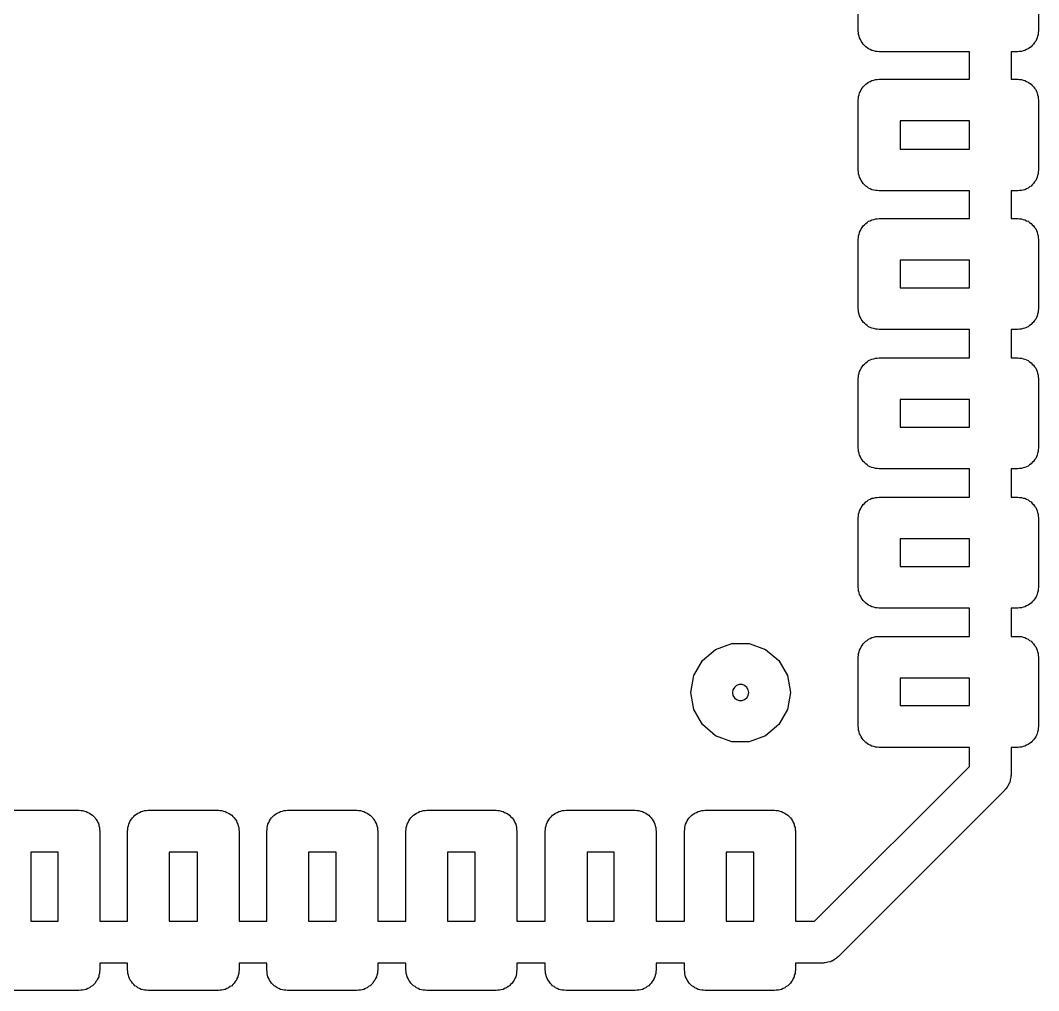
# Model space of a CAD drawing. Extents: x 17 to 274, y -105 to -6.
# Drawn here: x 146.913 to 150.573, y -53.073 to -49.587 of the extents above; entities that cross this region are included whole.
import ezdxf

# ---------------------------------------------------------------- set-up
doc = ezdxf.new("R2010")
doc.units = 0
doc.header["$MEASUREMENT"] = 0
doc.layers.add('BLACK', color=7, linetype='CONTINUOUS')

msp = doc.modelspace()

# ---------------------------------------------------------------- linework, layer by layer
at = {"layer": 'Black'}
for p, q in [((149.925, -49.6245), (149.925, -49.3755)), ((150.573, -49.3755), (150.573, -49.6245)), ((149.926, -49.6309), (149.925, -49.6245)), ((149.926, -49.6375), (149.926, -49.6309)), ((149.928, -49.6437), (149.926, -49.6375)), ((149.929, -49.6501), (149.928, -49.6437)), ((149.933, -49.6558), (149.929, -49.6501)), ((149.935, -49.662), (149.933, -49.6558)), ((150.565, -49.6558), (150.563, -49.662)), ((150.568, -49.6501), (150.565, -49.6558)), ((150.569, -49.6437), (150.568, -49.6501)), ((150.571, -49.6375), (150.569, -49.6437)), ((150.573, -49.6245), (150.571, -49.6309)), ((150.571, -49.6309), (150.571, -49.6375)), ((149.939, -49.667), (149.935, -49.662)), ((149.942, -49.6727), (149.939, -49.667)), ((149.947, -49.6769), (149.942, -49.6727)), ((149.952, -49.6819), (149.947, -49.6769)), ((149.957, -49.6852), (149.952, -49.6819)), ((149.962, -49.6894), (149.957, -49.6852)), ((149.968, -49.6917), (149.962, -49.6894)), ((149.974, -49.6949), (149.968, -49.6917)), ((149.981, -49.6961), (149.974, -49.6949)), ((150.523, -49.6949), (150.517, -49.6961)), ((150.529, -49.6917), (150.523, -49.6949)), ((150.535, -49.6894), (150.529, -49.6917)), ((150.54, -49.6852), (150.535, -49.6894)), ((150.546, -49.6819), (150.54, -49.6852)), ((150.55, -49.6769), (150.546, -49.6819)), ((150.555, -49.6727), (150.55, -49.6769)), ((150.558, -49.667), (150.555, -49.6727)), ((150.563, -49.662), (150.558, -49.667)), ((149.987, -49.6983), (149.981, -49.6961)), ((149.993, -49.6983), (149.987, -49.6983)), ((150, -49.6995), (149.993, -49.6983)), ((150.324, -49.6995), (150, -49.6995)), ((150.324, -49.7984), (150.324, -49.6995)), ((150.498, -49.6995), (150.474, -49.6995)), ((150.474, -49.6995), (150.474, -49.7984)), ((150.504, -49.6983), (150.498, -49.6995)), ((150.511, -49.6983), (150.504, -49.6983)), ((150.517, -49.6961), (150.511, -49.6983)), ((149.968, -49.8062), (149.974, -49.8029)), ((149.974, -49.8029), (149.981, -49.8018)), ((149.981, -49.8018), (149.987, -49.7995)), ((149.987, -49.7995), (149.993, -49.7995)), ((149.993, -49.7995), (150, -49.7984)), ((150, -49.7984), (150.324, -49.7984)), ((150.474, -49.7984), (150.498, -49.7984)), ((150.498, -49.7984), (150.504, -49.7995)), ((150.504, -49.7995), (150.511, -49.7995)), ((150.511, -49.7995), (150.517, -49.8018)), ((150.517, -49.8018), (150.523, -49.8029)), ((150.523, -49.8029), (150.529, -49.8062)), ((149.929, -49.8477), (149.933, -49.842)), ((149.933, -49.842), (149.935, -49.8359)), ((149.935, -49.8359), (149.939, -49.8309)), ((149.939, -49.8309), (149.942, -49.8252)), ((149.942, -49.8252), (149.947, -49.821)), ((149.947, -49.821), (149.952, -49.8159)), ((149.952, -49.8159), (149.957, -49.8126)), ((149.957, -49.8126), (149.962, -49.8084)), ((149.962, -49.8084), (149.968, -49.8062)), ((150.529, -49.8062), (150.535, -49.8084)), ((150.535, -49.8084), (150.54, -49.8126)), ((150.54, -49.8126), (150.546, -49.8159)), ((150.546, -49.8159), (150.55, -49.821)), ((150.55, -49.821), (150.555, -49.8252)), ((150.555, -49.8252), (150.558, -49.8309)), ((150.558, -49.8309), (150.563, -49.8359)), ((150.563, -49.8359), (150.565, -49.842)), ((150.565, -49.842), (150.568, -49.8477)), ((149.925, -49.8734), (149.926, -49.8669)), ((149.925, -50.1248), (149.925, -49.8734)), ((149.926, -49.8604), (149.928, -49.8542)), ((149.926, -49.8669), (149.926, -49.8604)), ((149.928, -49.8542), (149.929, -49.8477)), ((150.568, -49.8477), (150.569, -49.8542)), ((150.569, -49.8542), (150.571, -49.8604)), ((150.571, -49.8604), (150.571, -49.8669)), ((150.571, -49.8669), (150.573, -49.8734)), ((150.573, -49.8734), (150.573, -50.1248)), ((150.075, -49.9484), (150.075, -50.0498)), ((150.324, -49.9484), (150.075, -49.9484)), ((150.324, -50.0498), (150.324, -49.9484)), ((150.075, -50.0498), (150.324, -50.0498)), ((149.926, -50.1313), (149.925, -50.1248)), ((149.926, -50.1379), (149.926, -50.1313)), ((150.573, -50.1248), (150.571, -50.1313)), ((150.571, -50.1313), (150.571, -50.1379)), ((149.928, -50.144), (149.926, -50.1379)), ((149.929, -50.1505), (149.928, -50.144)), ((149.933, -50.1562), (149.929, -50.1505)), ((149.935, -50.1623), (149.933, -50.1562)), ((149.939, -50.1674), (149.935, -50.1623)), ((149.942, -50.173), (149.939, -50.1674)), ((150.558, -50.1674), (150.555, -50.173)), ((150.563, -50.1623), (150.558, -50.1674)), ((150.565, -50.1562), (150.563, -50.1623)), ((150.568, -50.1505), (150.565, -50.1562)), ((150.569, -50.144), (150.568, -50.1505)), ((150.571, -50.1379), (150.569, -50.144)), ((149.947, -50.1773), (149.942, -50.173)), ((149.952, -50.1823), (149.947, -50.1773)), ((149.957, -50.1856), (149.952, -50.1823)), ((149.962, -50.1898), (149.957, -50.1856)), ((149.968, -50.192), (149.962, -50.1898)), ((149.974, -50.1953), (149.968, -50.192)), ((149.981, -50.1965), (149.974, -50.1953)), ((149.987, -50.1987), (149.981, -50.1965)), ((149.993, -50.1987), (149.987, -50.1987)), ((150, -50.1998), (149.993, -50.1987)), ((150.324, -50.1998), (150, -50.1998)), ((150.324, -50.2988), (150.324, -50.1998)), ((150.498, -50.1998), (150.474, -50.1998)), ((150.474, -50.1998), (150.474, -50.2988)), ((150.504, -50.1987), (150.498, -50.1998)), ((150.511, -50.1987), (150.504, -50.1987)), ((150.517, -50.1965), (150.511, -50.1987)), ((150.523, -50.1953), (150.517, -50.1965)), ((150.529, -50.192), (150.523, -50.1953)), ((150.535, -50.1898), (150.529, -50.192)), ((150.54, -50.1856), (150.535, -50.1898)), ((150.546, -50.1823), (150.54, -50.1856)), ((150.55, -50.1773), (150.546, -50.1823)), ((150.555, -50.173), (150.55, -50.1773)), ((149.947, -50.3213), (149.952, -50.3163)), ((149.952, -50.3163), (149.957, -50.313)), ((149.957, -50.313), (149.962, -50.3088)), ((149.962, -50.3088), (149.968, -50.3066)), ((149.968, -50.3066), (149.974, -50.3033)), ((149.974, -50.3033), (149.981, -50.3021)), ((149.981, -50.3021), (149.987, -50.2999)), ((149.987, -50.2999), (149.993, -50.2999)), ((149.993, -50.2999), (150, -50.2988)), ((150, -50.2988), (150.324, -50.2988)), ((150.474, -50.2988), (150.498, -50.2988)), ((150.498, -50.2988), (150.504, -50.2999)), ((150.504, -50.2999), (150.511, -50.2999)), ((150.511, -50.2999), (150.517, -50.3021)), ((150.517, -50.3021), (150.523, -50.3033)), ((150.523, -50.3033), (150.529, -50.3066)), ((150.529, -50.3066), (150.535, -50.3088)), ((150.535, -50.3088), (150.54, -50.313)), ((150.54, -50.313), (150.546, -50.3163)), ((150.546, -50.3163), (150.55, -50.3213)), ((149.926, -50.3607), (149.928, -50.3546)), ((149.928, -50.3546), (149.929, -50.3481)), ((149.929, -50.3481), (149.933, -50.3424)), ((149.933, -50.3424), (149.935, -50.3363)), ((149.935, -50.3363), (149.939, -50.3312)), ((149.939, -50.3312), (149.942, -50.3256)), ((149.942, -50.3256), (149.947, -50.3213)), ((150.55, -50.3213), (150.555, -50.3256)), ((150.555, -50.3256), (150.558, -50.3312)), ((150.558, -50.3312), (150.563, -50.3363)), ((150.563, -50.3363), (150.565, -50.3424)), ((150.565, -50.3424), (150.568, -50.3481)), ((150.568, -50.3481), (150.569, -50.3546)), ((150.569, -50.3546), (150.571, -50.3607)), ((149.925, -50.3738), (149.926, -50.3673)), ((149.925, -50.6227), (149.925, -50.3738)), ((149.926, -50.3673), (149.926, -50.3607)), ((150.571, -50.3607), (150.571, -50.3673)), ((150.571, -50.3673), (150.573, -50.3738)), ((150.573, -50.3738), (150.573, -50.6227)), ((150.075, -50.4488), (150.075, -50.5477)), ((150.324, -50.4488), (150.075, -50.4488)), ((150.324, -50.5477), (150.324, -50.4488)), ((150.075, -50.5477), (150.324, -50.5477)), ((149.926, -50.6291), (149.925, -50.6227)), ((149.926, -50.6357), (149.926, -50.6291)), ((149.928, -50.6419), (149.926, -50.6357)), ((149.929, -50.6483), (149.928, -50.6419)), ((150.569, -50.6419), (150.568, -50.6483)), ((150.571, -50.6357), (150.569, -50.6419)), ((150.573, -50.6227), (150.571, -50.6291)), ((150.571, -50.6291), (150.571, -50.6357)), ((149.933, -50.654), (149.929, -50.6483)), ((149.935, -50.6602), (149.933, -50.654)), ((149.939, -50.6652), (149.935, -50.6602)), ((149.942, -50.6709), (149.939, -50.6652)), ((149.947, -50.6751), (149.942, -50.6709)), ((149.952, -50.6801), (149.947, -50.6751)), ((149.957, -50.6834), (149.952, -50.6801)), ((149.962, -50.6876), (149.957, -50.6834)), ((150.54, -50.6834), (150.535, -50.6876)), ((150.546, -50.6801), (150.54, -50.6834)), ((150.55, -50.6751), (150.546, -50.6801)), ((150.555, -50.6709), (150.55, -50.6751)), ((150.558, -50.6652), (150.555, -50.6709)), ((150.563, -50.6602), (150.558, -50.6652)), ((150.565, -50.654), (150.563, -50.6602)), ((150.568, -50.6483), (150.565, -50.654)), ((149.968, -50.6899), (149.962, -50.6876)), ((149.974, -50.6932), (149.968, -50.6899)), ((149.981, -50.6943), (149.974, -50.6932)), ((149.987, -50.6965), (149.981, -50.6943)), ((149.993, -50.6965), (149.987, -50.6965)), ((150, -50.6977), (149.993, -50.6965)), ((150.324, -50.6977), (150, -50.6977)), ((150.324, -50.7991), (150.324, -50.6977)), ((150.498, -50.6977), (150.474, -50.6977)), ((150.474, -50.6977), (150.474, -50.7991)), ((150.504, -50.6965), (150.498, -50.6977)), ((150.511, -50.6965), (150.504, -50.6965)), ((150.517, -50.6943), (150.511, -50.6965)), ((150.523, -50.6932), (150.517, -50.6943)), ((150.529, -50.6899), (150.523, -50.6932)), ((150.535, -50.6876), (150.529, -50.6899)), ((149.939, -50.8316), (149.942, -50.8259)), ((149.942, -50.8259), (149.947, -50.8217)), ((149.947, -50.8217), (149.952, -50.8167)), ((149.952, -50.8167), (149.957, -50.8134)), ((149.957, -50.8134), (149.962, -50.8092)), ((149.962, -50.8092), (149.968, -50.8069)), ((149.968, -50.8069), (149.974, -50.8037)), ((149.974, -50.8037), (149.981, -50.8025)), ((149.981, -50.8025), (149.987, -50.8003)), ((149.987, -50.8003), (149.993, -50.8003)), ((149.993, -50.8003), (150, -50.7991)), ((150, -50.7991), (150.324, -50.7991)), ((150.474, -50.7991), (150.498, -50.7991)), ((150.498, -50.7991), (150.504, -50.8003)), ((150.504, -50.8003), (150.511, -50.8003)), ((150.511, -50.8003), (150.517, -50.8025)), ((150.517, -50.8025), (150.523, -50.8037)), ((150.523, -50.8037), (150.529, -50.8069)), ((150.529, -50.8069), (150.535, -50.8092)), ((150.535, -50.8092), (150.54, -50.8134)), ((150.54, -50.8134), (150.546, -50.8167)), ((150.546, -50.8167), (150.55, -50.8217)), ((150.55, -50.8217), (150.555, -50.8259)), ((150.555, -50.8259), (150.558, -50.8316)), ((149.926, -50.8611), (149.928, -50.8549)), ((149.926, -50.8677), (149.926, -50.8611)), ((149.928, -50.8549), (149.929, -50.8485)), ((149.929, -50.8485), (149.933, -50.8428)), ((149.933, -50.8428), (149.935, -50.8366)), ((149.935, -50.8366), (149.939, -50.8316)), ((150.558, -50.8316), (150.563, -50.8366)), ((150.563, -50.8366), (150.565, -50.8428)), ((150.565, -50.8428), (150.568, -50.8485)), ((150.568, -50.8485), (150.569, -50.8549)), ((150.569, -50.8549), (150.571, -50.8611)), ((150.571, -50.8611), (150.571, -50.8677)), ((149.925, -50.8741), (149.926, -50.8677)), ((149.925, -51.1231), (149.925, -50.8741)), ((150.571, -50.8677), (150.573, -50.8741)), ((150.573, -50.8741), (150.573, -51.1231)), ((150.075, -50.9491), (150.075, -51.0481)), ((150.324, -50.9491), (150.075, -50.9491)), ((150.324, -51.0481), (150.324, -50.9491)), ((150.075, -51.0481), (150.324, -51.0481)), ((149.926, -51.1295), (149.925, -51.1231)), ((150.573, -51.1231), (150.571, -51.1295)), ((149.926, -51.1361), (149.926, -51.1295)), ((149.928, -51.1423), (149.926, -51.1361)), ((149.929, -51.1487), (149.928, -51.1423)), ((149.933, -51.1544), (149.929, -51.1487)), ((149.935, -51.1606), (149.933, -51.1544)), ((150.565, -51.1544), (150.563, -51.1606)), ((150.568, -51.1487), (150.565, -51.1544)), ((150.569, -51.1423), (150.568, -51.1487)), ((150.571, -51.1361), (150.569, -51.1423)), ((150.571, -51.1295), (150.571, -51.1361)), ((149.939, -51.1656), (149.935, -51.1606)), ((149.942, -51.1713), (149.939, -51.1656)), ((149.947, -51.1755), (149.942, -51.1713)), ((149.952, -51.1805), (149.947, -51.1755)), ((149.957, -51.1838), (149.952, -51.1805)), ((149.962, -51.188), (149.957, -51.1838)), ((149.968, -51.1903), (149.962, -51.188)), ((149.974, -51.1935), (149.968, -51.1903)), ((149.981, -51.1947), (149.974, -51.1935)), ((149.987, -51.1969), (149.981, -51.1947)), ((150.517, -51.1947), (150.511, -51.1969)), ((150.523, -51.1935), (150.517, -51.1947)), ((150.529, -51.1903), (150.523, -51.1935)), ((150.535, -51.188), (150.529, -51.1903)), ((150.54, -51.1838), (150.535, -51.188)), ((150.546, -51.1805), (150.54, -51.1838)), ((150.55, -51.1755), (150.546, -51.1805)), ((150.555, -51.1713), (150.55, -51.1755)), ((150.558, -51.1656), (150.555, -51.1713)), ((150.563, -51.1606), (150.558, -51.1656)), ((149.993, -51.1969), (149.987, -51.1969)), ((150, -51.1981), (149.993, -51.1969)), ((150.324, -51.1981), (150, -51.1981)), ((150.324, -51.2995), (150.324, -51.1981)), ((150.498, -51.1981), (150.474, -51.1981)), ((150.474, -51.1981), (150.474, -51.2995)), ((150.504, -51.1969), (150.498, -51.1981)), ((150.511, -51.1969), (150.504, -51.1969)), ((149.968, -51.3073), (149.974, -51.304)), ((149.974, -51.304), (149.981, -51.3029)), ((149.981, -51.3029), (149.987, -51.3007)), ((149.987, -51.3007), (149.993, -51.3007)), ((149.993, -51.3007), (150, -51.2995)), ((150, -51.2995), (150.324, -51.2995)), ((150.474, -51.2995), (150.498, -51.2995)), ((150.498, -51.2995), (150.504, -51.3007)), ((150.504, -51.3007), (150.511, -51.3007)), ((150.511, -51.3007), (150.517, -51.3029)), ((150.517, -51.3029), (150.523, -51.304)), ((150.523, -51.304), (150.529, -51.3073)), ((149.933, -51.3432), (149.935, -51.337)), ((149.935, -51.337), (149.939, -51.332)), ((149.939, -51.332), (149.942, -51.3263)), ((149.942, -51.3263), (149.947, -51.3221)), ((149.947, -51.3221), (149.952, -51.3171)), ((149.952, -51.3171), (149.957, -51.3138)), ((149.957, -51.3138), (149.962, -51.3096)), ((149.962, -51.3096), (149.968, -51.3073)), ((150.529, -51.3073), (150.535, -51.3096)), ((150.535, -51.3096), (150.54, -51.3138)), ((150.54, -51.3138), (150.546, -51.3171)), ((150.546, -51.3171), (150.55, -51.3221)), ((150.55, -51.3221), (150.555, -51.3263)), ((150.555, -51.3263), (150.558, -51.332)), ((150.558, -51.332), (150.563, -51.337)), ((150.563, -51.337), (150.565, -51.3432)), ((149.925, -51.3745), (149.926, -51.3681)), ((149.925, -51.6234), (149.925, -51.3745)), ((149.926, -51.3615), (149.928, -51.3553)), ((149.926, -51.3681), (149.926, -51.3615)), ((149.928, -51.3553), (149.929, -51.3489)), ((149.929, -51.3489), (149.933, -51.3432)), ((150.565, -51.3432), (150.568, -51.3489)), ((150.568, -51.3489), (150.569, -51.3553)), ((150.569, -51.3553), (150.571, -51.3615)), ((150.571, -51.3615), (150.571, -51.3681)), ((150.571, -51.3681), (150.573, -51.3745)), ((150.573, -51.3745), (150.573, -51.6234)), ((150.075, -51.4495), (150.075, -51.5484)), ((150.324, -51.4495), (150.075, -51.4495)), ((150.324, -51.5484), (150.324, -51.4495)), ((150.075, -51.5484), (150.324, -51.5484)), ((149.926, -51.6299), (149.925, -51.6234)), ((149.926, -51.6365), (149.926, -51.6299)), ((150.573, -51.6234), (150.571, -51.6299)), ((150.571, -51.6299), (150.571, -51.6365)), ((149.928, -51.6426), (149.926, -51.6365)), ((149.929, -51.6491), (149.928, -51.6426)), ((149.933, -51.6548), (149.929, -51.6491)), ((149.935, -51.6609), (149.933, -51.6548)), ((149.939, -51.666), (149.935, -51.6609)), ((149.942, -51.6716), (149.939, -51.666)), ((149.947, -51.6759), (149.942, -51.6716)), ((150.555, -51.6716), (150.55, -51.6759)), ((150.558, -51.666), (150.555, -51.6716)), ((150.563, -51.6609), (150.558, -51.666)), ((150.565, -51.6548), (150.563, -51.6609)), ((150.568, -51.6491), (150.565, -51.6548)), ((150.569, -51.6426), (150.568, -51.6491)), ((150.571, -51.6365), (150.569, -51.6426)), ((149.952, -51.6809), (149.947, -51.6759)), ((149.957, -51.6842), (149.952, -51.6809)), ((149.962, -51.6884), (149.957, -51.6842)), ((149.968, -51.6906), (149.962, -51.6884)), ((149.974, -51.6939), (149.968, -51.6906)), ((149.981, -51.6951), (149.974, -51.6939)), ((149.987, -51.6973), (149.981, -51.6951)), ((149.993, -51.6973), (149.987, -51.6973)), ((150, -51.6984), (149.993, -51.6973)), ((150.324, -51.6984), (150, -51.6984)), ((150.324, -51.7999), (150.324, -51.6984)), ((150.498, -51.6984), (150.474, -51.6984)), ((150.474, -51.6984), (150.474, -51.7999)), ((150.504, -51.6973), (150.498, -51.6984)), ((150.511, -51.6973), (150.504, -51.6973)), ((150.517, -51.6951), (150.511, -51.6973)), ((150.523, -51.6939), (150.517, -51.6951)), ((150.529, -51.6906), (150.523, -51.6939)), ((150.535, -51.6884), (150.529, -51.6906)), ((150.54, -51.6842), (150.535, -51.6884)), ((150.546, -51.6809), (150.54, -51.6842)), ((150.55, -51.6759), (150.546, -51.6809)), ((149.947, -51.8225), (149.952, -51.8174)), ((149.952, -51.8174), (149.957, -51.8142)), ((149.957, -51.8142), (149.962, -51.8099)), ((149.962, -51.8099), (149.968, -51.8077)), ((149.968, -51.8077), (149.974, -51.8044)), ((149.974, -51.8044), (149.981, -51.8033)), ((149.981, -51.8033), (149.987, -51.801)), ((149.987, -51.801), (149.993, -51.801)), ((149.993, -51.801), (150, -51.7999)), ((150, -51.7999), (150.324, -51.7999)), ((150.474, -51.7999), (150.498, -51.7999)), ((150.498, -51.7999), (150.504, -51.801)), ((150.504, -51.801), (150.511, -51.801)), ((150.511, -51.801), (150.517, -51.8033)), ((150.517, -51.8033), (150.523, -51.8044)), ((150.523, -51.8044), (150.529, -51.8077)), ((150.529, -51.8077), (150.535, -51.8099)), ((150.535, -51.8099), (150.54, -51.8142)), ((150.54, -51.8142), (150.546, -51.8174)), ((150.546, -51.8174), (150.55, -51.8225)), ((149.365, -51.8867), (149.412, -51.8467)), ((149.412, -51.8467), (149.471, -51.8255)), ((149.471, -51.8255), (149.533, -51.8255)), ((149.533, -51.8255), (149.591, -51.8467)), ((149.591, -51.8467), (149.639, -51.8867)), ((149.928, -51.8557), (149.929, -51.8492)), ((149.929, -51.8492), (149.933, -51.8436)), ((149.933, -51.8436), (149.935, -51.8374)), ((149.935, -51.8374), (149.939, -51.8324)), ((149.939, -51.8324), (149.942, -51.8267)), ((149.942, -51.8267), (149.947, -51.8225)), ((150.55, -51.8225), (150.555, -51.8267)), ((150.555, -51.8267), (150.558, -51.8324)), ((150.558, -51.8324), (150.563, -51.8374)), ((150.563, -51.8374), (150.565, -51.8436)), ((150.565, -51.8436), (150.568, -51.8492)), ((150.568, -51.8492), (150.569, -51.8557)), ((149.334, -51.9406), (149.365, -51.8867)), ((149.639, -51.8867), (149.67, -51.9406)), ((149.925, -51.8749), (149.926, -51.8684)), ((149.925, -52.1238), (149.925, -51.8749)), ((149.926, -51.8619), (149.928, -51.8557)), ((149.926, -51.8684), (149.926, -51.8619)), ((150.569, -51.8557), (150.571, -51.8619)), ((150.571, -51.8619), (150.571, -51.8684)), ((150.571, -51.8684), (150.573, -51.8749)), ((150.573, -51.8749), (150.573, -52.1238)), ((149.323, -52.0019), (149.334, -51.9406)), ((149.67, -51.9406), (149.681, -52.0019)), ((150.075, -51.9499), (150.075, -52.0488)), ((150.324, -51.9499), (150.075, -51.9499)), ((150.324, -52.0488), (150.324, -51.9499)), ((149.474, -51.9919), (149.473, -52.0019)), ((149.48, -51.9831), (149.474, -51.9919)), ((149.487, -51.9766), (149.48, -51.9831)), ((149.497, -51.9732), (149.487, -51.9766)), ((149.507, -51.9732), (149.497, -51.9732)), ((149.516, -51.9766), (149.507, -51.9732)), ((149.524, -51.9831), (149.516, -51.9766)), ((149.529, -51.9919), (149.524, -51.9831)), ((149.531, -52.0019), (149.529, -51.9919)), ((149.334, -52.0632), (149.323, -52.0019)), ((149.473, -52.0019), (149.474, -52.0119)), ((149.474, -52.0119), (149.48, -52.0207)), ((149.48, -52.0207), (149.487, -52.0272)), ((149.487, -52.0272), (149.497, -52.0306)), ((149.497, -52.0306), (149.507, -52.0306)), ((149.507, -52.0306), (149.516, -52.0272)), ((149.516, -52.0272), (149.524, -52.0207)), ((149.524, -52.0207), (149.529, -52.0119)), ((149.529, -52.0119), (149.531, -52.0019)), ((149.681, -52.0019), (149.67, -52.0632)), ((149.365, -52.1171), (149.334, -52.0632)), ((149.67, -52.0632), (149.639, -52.1171)), ((150.075, -52.0488), (150.324, -52.0488)), ((149.412, -52.1571), (149.365, -52.1171)), ((149.639, -52.1171), (149.591, -52.1571)), ((149.926, -52.1303), (149.925, -52.1238)), ((149.926, -52.1368), (149.926, -52.1303)), ((149.928, -52.143), (149.926, -52.1368)), ((149.929, -52.1495), (149.928, -52.143)), ((150.569, -52.143), (150.568, -52.1495)), ((150.571, -52.1368), (150.569, -52.143)), ((150.573, -52.1238), (150.571, -52.1303)), ((150.571, -52.1303), (150.571, -52.1368)), ((149.471, -52.1783), (149.412, -52.1571)), ((149.533, -52.1783), (149.471, -52.1783)), ((149.591, -52.1571), (149.533, -52.1783)), ((149.933, -52.1552), (149.929, -52.1495)), ((149.935, -52.1613), (149.933, -52.1552)), ((149.939, -52.1663), (149.935, -52.1613)), ((149.942, -52.172), (149.939, -52.1663)), ((149.947, -52.1762), (149.942, -52.172)), ((149.952, -52.1813), (149.947, -52.1762)), ((149.957, -52.1846), (149.952, -52.1813)), ((150.546, -52.1813), (150.54, -52.1846)), ((150.55, -52.1762), (150.546, -52.1813)), ((150.555, -52.172), (150.55, -52.1762)), ((150.558, -52.1663), (150.555, -52.172)), ((150.563, -52.1613), (150.558, -52.1663)), ((150.565, -52.1552), (150.563, -52.1613)), ((150.568, -52.1495), (150.565, -52.1552)), ((149.962, -52.1888), (149.957, -52.1846)), ((149.968, -52.191), (149.962, -52.1888)), ((149.974, -52.1943), (149.968, -52.191)), ((149.981, -52.1954), (149.974, -52.1943)), ((149.987, -52.1977), (149.981, -52.1954)), ((149.993, -52.1977), (149.987, -52.1977)), ((150, -52.1988), (149.993, -52.1977)), ((150.324, -52.1988), (150, -52.1988)), ((150.324, -52.268), (150.324, -52.1988)), ((150.498, -52.1988), (150.474, -52.1988)), ((150.474, -52.1988), (150.474, -52.2991)), ((150.504, -52.1977), (150.498, -52.1988)), ((150.511, -52.1977), (150.504, -52.1977)), ((150.517, -52.1954), (150.511, -52.1977)), ((150.523, -52.1943), (150.517, -52.1954)), ((150.529, -52.191), (150.523, -52.1943)), ((150.535, -52.1888), (150.529, -52.191)), ((150.54, -52.1846), (150.535, -52.1888)), ((149.768, -52.8235), (150.324, -52.268)), ((150.466, -52.3308), (150.461, -52.3388)), ((150.467, -52.3276), (150.466, -52.3308)), ((150.469, -52.3247), (150.467, -52.3276)), ((150.471, -52.3151), (150.469, -52.3247)), ((150.473, -52.3056), (150.471, -52.3151)), ((150.474, -52.2991), (150.473, -52.3023)), ((150.473, -52.3023), (150.473, -52.3056)), ((150.452, -52.3521), (149.852, -52.9516)), ((150.453, -52.3494), (150.452, -52.3521)), ((150.456, -52.3473), (150.453, -52.3494)), ((150.461, -52.3388), (150.456, -52.3473)), ((146.876, -52.4247), (147.124, -52.4247)), ((147.124, -52.4247), (147.131, -52.4259)), ((147.131, -52.4259), (147.137, -52.4259)), ((147.137, -52.4259), (147.144, -52.4281)), ((147.144, -52.4281), (147.15, -52.4293)), ((147.15, -52.4293), (147.156, -52.4325)), ((147.156, -52.4325), (147.162, -52.4348)), ((147.162, -52.4348), (147.167, -52.439)), ((147.167, -52.439), (147.173, -52.4423)), ((147.325, -52.4423), (147.331, -52.439)), ((147.331, -52.439), (147.336, -52.4348)), ((147.336, -52.4348), (147.342, -52.4325)), ((147.342, -52.4325), (147.348, -52.4293)), ((147.348, -52.4293), (147.354, -52.4281)), ((147.354, -52.4281), (147.36, -52.4259)), ((147.36, -52.4259), (147.367, -52.4259)), ((147.367, -52.4259), (147.373, -52.4247)), ((147.373, -52.4247), (147.625, -52.4247)), ((147.625, -52.4247), (147.631, -52.4259)), ((147.631, -52.4259), (147.638, -52.4259)), ((147.638, -52.4259), (147.644, -52.4281)), ((147.644, -52.4281), (147.65, -52.4293)), ((147.65, -52.4293), (147.656, -52.4325)), ((147.656, -52.4325), (147.662, -52.4348)), ((147.662, -52.4348), (147.667, -52.439)), ((147.667, -52.439), (147.673, -52.4423)), ((147.826, -52.4423), (147.831, -52.439)), ((147.831, -52.439), (147.836, -52.4348)), ((147.836, -52.4348), (147.842, -52.4325)), ((147.842, -52.4325), (147.848, -52.4293)), ((147.848, -52.4293), (147.855, -52.4281)), ((147.855, -52.4281), (147.861, -52.4259)), ((147.861, -52.4259), (147.867, -52.4259)), ((147.867, -52.4259), (147.874, -52.4247)), ((147.874, -52.4247), (148.123, -52.4247)), ((148.123, -52.4247), (148.129, -52.4259)), ((148.129, -52.4259), (148.136, -52.4259)), ((148.136, -52.4259), (148.142, -52.4281)), ((148.142, -52.4281), (148.148, -52.4293)), ((148.148, -52.4293), (148.154, -52.4325)), ((148.154, -52.4325), (148.16, -52.4348)), ((148.16, -52.4348), (148.165, -52.439)), ((148.165, -52.439), (148.171, -52.4423)), ((148.326, -52.4423), (148.332, -52.439)), ((148.332, -52.439), (148.337, -52.4348)), ((148.337, -52.4348), (148.343, -52.4325)), ((148.343, -52.4325), (148.348, -52.4293)), ((148.348, -52.4293), (148.355, -52.4281)), ((148.355, -52.4281), (148.361, -52.4259)), ((148.361, -52.4259), (148.368, -52.4259)), ((148.368, -52.4259), (148.374, -52.4247)), ((148.374, -52.4247), (148.623, -52.4247)), ((148.623, -52.4247), (148.63, -52.4259)), ((148.63, -52.4259), (148.636, -52.4259)), ((148.636, -52.4259), (148.642, -52.4281)), ((148.642, -52.4281), (148.649, -52.4293)), ((148.649, -52.4293), (148.654, -52.4325)), ((148.654, -52.4325), (148.661, -52.4348)), ((148.661, -52.4348), (148.666, -52.439)), ((148.666, -52.439), (148.671, -52.4423)), ((148.826, -52.4423), (148.832, -52.439)), ((148.832, -52.439), (148.837, -52.4348)), ((148.837, -52.4348), (148.843, -52.4325)), ((148.843, -52.4325), (148.849, -52.4293)), ((148.849, -52.4293), (148.855, -52.4281)), ((148.855, -52.4281), (148.861, -52.4259)), ((148.861, -52.4259), (148.868, -52.4259)), ((148.868, -52.4259), (148.875, -52.4247)), ((148.875, -52.4247), (149.123, -52.4247)), ((149.123, -52.4247), (149.13, -52.4259)), ((149.13, -52.4259), (149.136, -52.4259)), ((149.136, -52.4259), (149.143, -52.4281)), ((149.143, -52.4281), (149.149, -52.4293)), ((149.149, -52.4293), (149.155, -52.4325)), ((149.155, -52.4325), (149.161, -52.4348)), ((149.161, -52.4348), (149.166, -52.439)), ((149.166, -52.439), (149.172, -52.4423)), ((149.327, -52.4423), (149.332, -52.439)), ((149.332, -52.439), (149.337, -52.4348)), ((149.337, -52.4348), (149.344, -52.4325)), ((149.344, -52.4325), (149.349, -52.4293)), ((149.349, -52.4293), (149.356, -52.4281)), ((149.356, -52.4281), (149.362, -52.4259)), ((149.362, -52.4259), (149.368, -52.4259)), ((149.368, -52.4259), (149.375, -52.4247)), ((149.375, -52.4247), (149.624, -52.4247)), ((149.624, -52.4247), (149.63, -52.4259)), ((149.63, -52.4259), (149.637, -52.4259)), ((149.637, -52.4259), (149.643, -52.4281)), ((149.643, -52.4281), (149.649, -52.4293)), ((149.649, -52.4293), (149.655, -52.4325)), ((149.655, -52.4325), (149.661, -52.4348)), ((149.661, -52.4348), (149.666, -52.439)), ((149.666, -52.439), (149.672, -52.4423)), ((147.173, -52.4423), (147.177, -52.4473)), ((147.177, -52.4473), (147.182, -52.4515)), ((147.182, -52.4515), (147.185, -52.4572)), ((147.185, -52.4572), (147.189, -52.4622)), ((147.189, -52.4622), (147.192, -52.4684)), ((147.192, -52.4684), (147.195, -52.4741)), ((147.195, -52.4741), (147.196, -52.4805)), ((147.302, -52.4805), (147.303, -52.4741)), ((147.303, -52.4741), (147.306, -52.4684)), ((147.306, -52.4684), (147.308, -52.4622)), ((147.308, -52.4622), (147.313, -52.4572)), ((147.313, -52.4572), (147.316, -52.4515)), ((147.316, -52.4515), (147.321, -52.4473)), ((147.321, -52.4473), (147.325, -52.4423)), ((147.673, -52.4423), (147.677, -52.4473)), ((147.677, -52.4473), (147.682, -52.4515)), ((147.682, -52.4515), (147.686, -52.4572)), ((147.686, -52.4572), (147.69, -52.4622)), ((147.69, -52.4622), (147.692, -52.4684)), ((147.692, -52.4684), (147.695, -52.4741)), ((147.695, -52.4741), (147.696, -52.4805)), ((147.802, -52.4805), (147.803, -52.4741)), ((147.803, -52.4741), (147.807, -52.4684)), ((147.807, -52.4684), (147.809, -52.4622)), ((147.809, -52.4622), (147.813, -52.4572)), ((147.813, -52.4572), (147.816, -52.4515)), ((147.816, -52.4515), (147.821, -52.4473)), ((147.821, -52.4473), (147.826, -52.4423)), ((148.171, -52.4423), (148.175, -52.4473)), ((148.175, -52.4473), (148.18, -52.4515)), ((148.18, -52.4515), (148.183, -52.4572)), ((148.183, -52.4572), (148.188, -52.4622)), ((148.188, -52.4622), (148.19, -52.4684)), ((148.19, -52.4684), (148.193, -52.4741)), ((148.193, -52.4741), (148.194, -52.4805)), ((148.303, -52.4805), (148.304, -52.4741)), ((148.304, -52.4741), (148.307, -52.4684)), ((148.307, -52.4684), (148.309, -52.4622)), ((148.309, -52.4622), (148.313, -52.4572)), ((148.313, -52.4572), (148.317, -52.4515)), ((148.317, -52.4515), (148.322, -52.4473)), ((148.322, -52.4473), (148.326, -52.4423)), ((148.671, -52.4423), (148.675, -52.4473)), ((148.675, -52.4473), (148.681, -52.4515)), ((148.681, -52.4515), (148.684, -52.4572)), ((148.684, -52.4572), (148.688, -52.4622)), ((148.688, -52.4622), (148.69, -52.4684)), ((148.69, -52.4684), (148.694, -52.4741)), ((148.694, -52.4741), (148.695, -52.4805)), ((148.803, -52.4805), (148.804, -52.4741)), ((148.804, -52.4741), (148.807, -52.4684)), ((148.807, -52.4684), (148.81, -52.4622)), ((148.81, -52.4622), (148.814, -52.4572)), ((148.814, -52.4572), (148.817, -52.4515)), ((148.817, -52.4515), (148.822, -52.4473)), ((148.822, -52.4473), (148.826, -52.4423)), ((149.172, -52.4423), (149.176, -52.4473)), ((149.176, -52.4473), (149.181, -52.4515)), ((149.181, -52.4515), (149.184, -52.4572)), ((149.184, -52.4572), (149.188, -52.4622)), ((149.188, -52.4622), (149.191, -52.4684)), ((149.191, -52.4684), (149.194, -52.4741)), ((149.194, -52.4741), (149.195, -52.4805)), ((149.303, -52.4805), (149.304, -52.4741)), ((149.304, -52.4741), (149.308, -52.4684)), ((149.308, -52.4684), (149.31, -52.4622)), ((149.31, -52.4622), (149.314, -52.4572)), ((149.314, -52.4572), (149.317, -52.4515)), ((149.317, -52.4515), (149.322, -52.4473)), ((149.322, -52.4473), (149.327, -52.4423)), ((149.672, -52.4423), (149.676, -52.4473)), ((149.676, -52.4473), (149.681, -52.4515)), ((149.681, -52.4515), (149.685, -52.4572)), ((149.685, -52.4572), (149.689, -52.4622)), ((149.689, -52.4622), (149.691, -52.4684)), ((149.691, -52.4684), (149.694, -52.4741)), ((149.694, -52.4741), (149.695, -52.4805)), ((147.196, -52.4805), (147.198, -52.4867)), ((147.198, -52.4867), (147.198, -52.4933)), ((147.198, -52.4933), (147.199, -52.4997)), ((147.199, -52.4997), (147.199, -52.8235)), ((147.298, -52.4997), (147.3, -52.4933)), ((147.298, -52.8235), (147.298, -52.4997)), ((147.3, -52.4867), (147.302, -52.4805)), ((147.3, -52.4933), (147.3, -52.4867)), ((147.696, -52.4805), (147.699, -52.4867)), ((147.699, -52.4867), (147.699, -52.4933)), ((147.699, -52.4933), (147.7, -52.4997)), ((147.7, -52.4997), (147.7, -52.8235)), ((147.799, -52.4997), (147.8, -52.4933)), ((147.799, -52.8235), (147.799, -52.4997)), ((147.8, -52.4867), (147.802, -52.4805)), ((147.8, -52.4933), (147.8, -52.4867)), ((148.194, -52.4805), (148.197, -52.4867)), ((148.197, -52.4867), (148.197, -52.4933)), ((148.197, -52.4933), (148.198, -52.4997)), ((148.198, -52.4997), (148.198, -52.8235)), ((148.299, -52.4997), (148.3, -52.4933)), ((148.299, -52.8235), (148.299, -52.4997)), ((148.3, -52.4867), (148.303, -52.4805)), ((148.3, -52.4933), (148.3, -52.4867)), ((148.695, -52.4805), (148.697, -52.4867)), ((148.697, -52.4867), (148.697, -52.4933)), ((148.697, -52.4933), (148.698, -52.4997)), ((148.698, -52.4997), (148.698, -52.8235)), ((148.8, -52.4997), (148.801, -52.4933)), ((148.8, -52.8235), (148.8, -52.4997)), ((148.801, -52.4867), (148.803, -52.4805)), ((148.801, -52.4933), (148.801, -52.4867)), ((149.195, -52.4805), (149.197, -52.4867)), ((149.197, -52.4867), (149.197, -52.4933)), ((149.197, -52.4933), (149.198, -52.4997)), ((149.198, -52.4997), (149.198, -52.8235)), ((149.3, -52.4997), (149.301, -52.4933)), ((149.3, -52.8235), (149.3, -52.4997)), ((149.301, -52.4867), (149.303, -52.4805)), ((149.301, -52.4933), (149.301, -52.4867)), ((149.695, -52.4805), (149.698, -52.4867)), ((149.698, -52.4867), (149.698, -52.4933)), ((149.698, -52.4933), (149.699, -52.4997)), ((149.699, -52.4997), (149.699, -52.8235)), ((146.951, -52.5747), (146.951, -52.8235)), ((147.049, -52.5747), (146.951, -52.5747)), ((147.049, -52.8235), (147.049, -52.5747)), ((147.448, -52.5747), (147.448, -52.8235)), ((147.55, -52.5747), (147.448, -52.5747)), ((147.55, -52.8235), (147.55, -52.5747)), ((147.949, -52.5747), (147.949, -52.8235)), ((148.048, -52.5747), (147.949, -52.5747)), ((148.048, -52.8235), (148.048, -52.5747)), ((148.449, -52.5747), (148.449, -52.8235)), ((148.548, -52.5747), (148.449, -52.5747)), ((148.548, -52.8235), (148.548, -52.5747)), ((148.95, -52.5747), (148.95, -52.8235)), ((149.048, -52.5747), (148.95, -52.5747)), ((149.048, -52.8235), (149.048, -52.5747)), ((149.45, -52.5747), (149.45, -52.8235)), ((149.549, -52.5747), (149.45, -52.5747)), ((149.549, -52.8235), (149.549, -52.5747)), ((146.951, -52.8235), (147.049, -52.8235)), ((147.199, -52.8235), (147.298, -52.8235)), ((147.448, -52.8235), (147.55, -52.8235)), ((147.7, -52.8235), (147.799, -52.8235)), ((147.949, -52.8235), (148.048, -52.8235)), ((148.198, -52.8235), (148.299, -52.8235)), ((148.449, -52.8235), (148.548, -52.8235)), ((148.698, -52.8235), (148.8, -52.8235)), ((148.95, -52.8235), (149.048, -52.8235)), ((149.198, -52.8235), (149.3, -52.8235)), ((149.45, -52.8235), (149.549, -52.8235)), ((149.699, -52.8235), (149.768, -52.8235)), ((149.852, -52.9516), (149.849, -52.9534)), ((147.298, -52.9735), (147.199, -52.9735)), ((147.199, -52.9735), (147.199, -52.9976)), ((147.298, -52.9976), (147.298, -52.9735)), ((147.799, -52.9735), (147.7, -52.9735)), ((147.7, -52.9735), (147.7, -52.9976)), ((147.799, -52.9976), (147.799, -52.9735)), ((148.299, -52.9735), (148.198, -52.9735)), ((148.198, -52.9735), (148.198, -52.9976)), ((148.299, -52.9976), (148.299, -52.9735)), ((148.8, -52.9735), (148.698, -52.9735)), ((148.698, -52.9735), (148.698, -52.9976)), ((148.8, -52.9976), (148.8, -52.9735)), ((149.3, -52.9735), (149.198, -52.9735)), ((149.198, -52.9735), (149.198, -52.9976)), ((149.3, -52.9976), (149.3, -52.9735)), ((149.799, -52.9735), (149.699, -52.9735)), ((149.699, -52.9735), (149.699, -52.9976)), ((149.802, -52.9729), (149.799, -52.9735)), ((149.806, -52.9732), (149.802, -52.9729)), ((149.815, -52.9707), (149.806, -52.9732)), ((149.825, -52.969), (149.815, -52.9707)), ((149.828, -52.9673), (149.825, -52.969)), ((149.831, -52.9665), (149.828, -52.9673)), ((149.839, -52.9609), (149.831, -52.9665)), ((149.847, -52.956), (149.839, -52.9609)), ((149.849, -52.9534), (149.847, -52.956)), ((147.195, -53.0232), (147.192, -53.0289)), ((147.196, -53.0168), (147.195, -53.0232)), ((147.198, -53.0106), (147.196, -53.0168)), ((147.199, -52.9976), (147.198, -53.004)), ((147.198, -53.004), (147.198, -53.0106)), ((147.3, -53.004), (147.298, -52.9976)), ((147.3, -53.0106), (147.3, -53.004)), ((147.302, -53.0168), (147.3, -53.0106)), ((147.303, -53.0232), (147.302, -53.0168)), ((147.306, -53.0289), (147.303, -53.0232)), ((147.695, -53.0232), (147.692, -53.0289)), ((147.696, -53.0168), (147.695, -53.0232)), ((147.699, -53.0106), (147.696, -53.0168)), ((147.7, -52.9976), (147.699, -53.004)), ((147.699, -53.004), (147.699, -53.0106)), ((147.8, -53.004), (147.799, -52.9976)), ((147.8, -53.0106), (147.8, -53.004)), ((147.802, -53.0168), (147.8, -53.0106)), ((147.803, -53.0232), (147.802, -53.0168)), ((147.807, -53.0289), (147.803, -53.0232)), ((148.193, -53.0232), (148.19, -53.0289)), ((148.194, -53.0168), (148.193, -53.0232)), ((148.197, -53.0106), (148.194, -53.0168)), ((148.198, -52.9976), (148.197, -53.004)), ((148.197, -53.004), (148.197, -53.0106)), ((148.3, -53.004), (148.299, -52.9976)), ((148.3, -53.0106), (148.3, -53.004)), ((148.303, -53.0168), (148.3, -53.0106)), ((148.304, -53.0232), (148.303, -53.0168)), ((148.307, -53.0289), (148.304, -53.0232)), ((148.694, -53.0232), (148.69, -53.0289)), ((148.695, -53.0168), (148.694, -53.0232)), ((148.697, -53.0106), (148.695, -53.0168)), ((148.698, -52.9976), (148.697, -53.004)), ((148.697, -53.004), (148.697, -53.0106)), ((148.801, -53.004), (148.8, -52.9976)), ((148.801, -53.0106), (148.801, -53.004)), ((148.803, -53.0168), (148.801, -53.0106)), ((148.804, -53.0232), (148.803, -53.0168)), ((148.807, -53.0289), (148.804, -53.0232)), ((149.194, -53.0232), (149.191, -53.0289)), ((149.195, -53.0168), (149.194, -53.0232)), ((149.197, -53.0106), (149.195, -53.0168)), ((149.198, -52.9976), (149.197, -53.004)), ((149.197, -53.004), (149.197, -53.0106)), ((149.301, -53.004), (149.3, -52.9976)), ((149.301, -53.0106), (149.301, -53.004)), ((149.303, -53.0168), (149.301, -53.0106)), ((149.304, -53.0232), (149.303, -53.0168)), ((149.308, -53.0289), (149.304, -53.0232)), ((149.694, -53.0232), (149.691, -53.0289)), ((149.695, -53.0168), (149.694, -53.0232)), ((149.698, -53.0106), (149.695, -53.0168)), ((149.699, -52.9976), (149.698, -53.004)), ((149.698, -53.004), (149.698, -53.0106)), ((147.162, -53.0625), (147.156, -53.0648)), ((147.167, -53.0583), (147.162, -53.0625)), ((147.173, -53.055), (147.167, -53.0583)), ((147.177, -53.05), (147.173, -53.055)), ((147.182, -53.0458), (147.177, -53.05)), ((147.185, -53.0401), (147.182, -53.0458)), ((147.189, -53.0351), (147.185, -53.0401)), ((147.192, -53.0289), (147.189, -53.0351)), ((147.308, -53.0351), (147.306, -53.0289)), ((147.313, -53.0401), (147.308, -53.0351)), ((147.316, -53.0458), (147.313, -53.0401)), ((147.321, -53.05), (147.316, -53.0458)), ((147.325, -53.055), (147.321, -53.05)), ((147.331, -53.0583), (147.325, -53.055)), ((147.336, -53.0625), (147.331, -53.0583)), ((147.342, -53.0648), (147.336, -53.0625)), ((147.662, -53.0625), (147.656, -53.0648)), ((147.667, -53.0583), (147.662, -53.0625)), ((147.673, -53.055), (147.667, -53.0583)), ((147.677, -53.05), (147.673, -53.055)), ((147.682, -53.0458), (147.677, -53.05)), ((147.686, -53.0401), (147.682, -53.0458)), ((147.69, -53.0351), (147.686, -53.0401)), ((147.692, -53.0289), (147.69, -53.0351)), ((147.809, -53.0351), (147.807, -53.0289)), ((147.813, -53.0401), (147.809, -53.0351)), ((147.816, -53.0458), (147.813, -53.0401)), ((147.821, -53.05), (147.816, -53.0458)), ((147.826, -53.055), (147.821, -53.05)), ((147.831, -53.0583), (147.826, -53.055)), ((147.836, -53.0625), (147.831, -53.0583)), ((147.842, -53.0648), (147.836, -53.0625)), ((148.16, -53.0625), (148.154, -53.0648)), ((148.165, -53.0583), (148.16, -53.0625)), ((148.171, -53.055), (148.165, -53.0583)), ((148.175, -53.05), (148.171, -53.055)), ((148.18, -53.0458), (148.175, -53.05)), ((148.183, -53.0401), (148.18, -53.0458)), ((148.188, -53.0351), (148.183, -53.0401)), ((148.19, -53.0289), (148.188, -53.0351)), ((148.309, -53.0351), (148.307, -53.0289)), ((148.313, -53.0401), (148.309, -53.0351)), ((148.317, -53.0458), (148.313, -53.0401)), ((148.322, -53.05), (148.317, -53.0458)), ((148.326, -53.055), (148.322, -53.05)), ((148.332, -53.0583), (148.326, -53.055)), ((148.337, -53.0625), (148.332, -53.0583)), ((148.343, -53.0648), (148.337, -53.0625)), ((148.661, -53.0625), (148.654, -53.0648)), ((148.666, -53.0583), (148.661, -53.0625)), ((148.671, -53.055), (148.666, -53.0583)), ((148.675, -53.05), (148.671, -53.055)), ((148.681, -53.0458), (148.675, -53.05)), ((148.684, -53.0401), (148.681, -53.0458)), ((148.688, -53.0351), (148.684, -53.0401)), ((148.69, -53.0289), (148.688, -53.0351)), ((148.81, -53.0351), (148.807, -53.0289)), ((148.814, -53.0401), (148.81, -53.0351)), ((148.817, -53.0458), (148.814, -53.0401)), ((148.822, -53.05), (148.817, -53.0458)), ((148.826, -53.055), (148.822, -53.05)), ((148.832, -53.0583), (148.826, -53.055)), ((148.837, -53.0625), (148.832, -53.0583)), ((148.843, -53.0648), (148.837, -53.0625)), ((149.161, -53.0625), (149.155, -53.0648)), ((149.166, -53.0583), (149.161, -53.0625)), ((149.172, -53.055), (149.166, -53.0583)), ((149.176, -53.05), (149.172, -53.055)), ((149.181, -53.0458), (149.176, -53.05)), ((149.184, -53.0401), (149.181, -53.0458)), ((149.188, -53.0351), (149.184, -53.0401)), ((149.191, -53.0289), (149.188, -53.0351)), ((149.31, -53.0351), (149.308, -53.0289)), ((149.314, -53.0401), (149.31, -53.0351)), ((149.317, -53.0458), (149.314, -53.0401)), ((149.322, -53.05), (149.317, -53.0458)), ((149.327, -53.055), (149.322, -53.05)), ((149.332, -53.0583), (149.327, -53.055)), ((149.337, -53.0625), (149.332, -53.0583)), ((149.344, -53.0648), (149.337, -53.0625)), ((149.661, -53.0625), (149.655, -53.0648)), ((149.666, -53.0583), (149.661, -53.0625)), ((149.672, -53.055), (149.666, -53.0583)), ((149.676, -53.05), (149.672, -53.055)), ((149.681, -53.0458), (149.676, -53.05)), ((149.685, -53.0401), (149.681, -53.0458)), ((149.689, -53.0351), (149.685, -53.0401)), ((149.691, -53.0289), (149.689, -53.0351)), ((147.124, -53.0726), (146.876, -53.0726)), ((147.131, -53.0714), (147.124, -53.0726)), ((147.137, -53.0714), (147.131, -53.0714)), ((147.144, -53.0692), (147.137, -53.0714)), ((147.15, -53.0681), (147.144, -53.0692)), ((147.156, -53.0648), (147.15, -53.0681)), ((147.348, -53.0681), (147.342, -53.0648)), ((147.354, -53.0692), (147.348, -53.0681)), ((147.36, -53.0714), (147.354, -53.0692)), ((147.367, -53.0714), (147.36, -53.0714)), ((147.373, -53.0726), (147.367, -53.0714)), ((147.625, -53.0726), (147.373, -53.0726)), ((147.631, -53.0714), (147.625, -53.0726)), ((147.638, -53.0714), (147.631, -53.0714)), ((147.644, -53.0692), (147.638, -53.0714)), ((147.65, -53.0681), (147.644, -53.0692)), ((147.656, -53.0648), (147.65, -53.0681)), ((147.848, -53.0681), (147.842, -53.0648)), ((147.855, -53.0692), (147.848, -53.0681)), ((147.861, -53.0714), (147.855, -53.0692)), ((147.867, -53.0714), (147.861, -53.0714)), ((147.874, -53.0726), (147.867, -53.0714)), ((148.123, -53.0726), (147.874, -53.0726)), ((148.129, -53.0714), (148.123, -53.0726)), ((148.136, -53.0714), (148.129, -53.0714)), ((148.142, -53.0692), (148.136, -53.0714)), ((148.148, -53.0681), (148.142, -53.0692)), ((148.154, -53.0648), (148.148, -53.0681)), ((148.348, -53.0681), (148.343, -53.0648)), ((148.355, -53.0692), (148.348, -53.0681)), ((148.361, -53.0714), (148.355, -53.0692)), ((148.368, -53.0714), (148.361, -53.0714)), ((148.374, -53.0726), (148.368, -53.0714)), ((148.623, -53.0726), (148.374, -53.0726)), ((148.63, -53.0714), (148.623, -53.0726)), ((148.636, -53.0714), (148.63, -53.0714)), ((148.642, -53.0692), (148.636, -53.0714)), ((148.649, -53.0681), (148.642, -53.0692)), ((148.654, -53.0648), (148.649, -53.0681)), ((148.849, -53.0681), (148.843, -53.0648)), ((148.855, -53.0692), (148.849, -53.0681)), ((148.861, -53.0714), (148.855, -53.0692)), ((148.868, -53.0714), (148.861, -53.0714)), ((148.875, -53.0726), (148.868, -53.0714)), ((149.123, -53.0726), (148.875, -53.0726)), ((149.13, -53.0714), (149.123, -53.0726)), ((149.136, -53.0714), (149.13, -53.0714)), ((149.143, -53.0692), (149.136, -53.0714)), ((149.149, -53.0681), (149.143, -53.0692)), ((149.155, -53.0648), (149.149, -53.0681)), ((149.349, -53.0681), (149.344, -53.0648)), ((149.356, -53.0692), (149.349, -53.0681)), ((149.362, -53.0714), (149.356, -53.0692)), ((149.368, -53.0714), (149.362, -53.0714)), ((149.375, -53.0726), (149.368, -53.0714)), ((149.624, -53.0726), (149.375, -53.0726)), ((149.63, -53.0714), (149.624, -53.0726)), ((149.637, -53.0714), (149.63, -53.0714)), ((149.643, -53.0692), (149.637, -53.0714)), ((149.649, -53.0681), (149.643, -53.0692)), ((149.655, -53.0648), (149.649, -53.0681))]:
    msp.add_line(p, q, dxfattribs=at)

doc.saveas('drawing.dxf')
